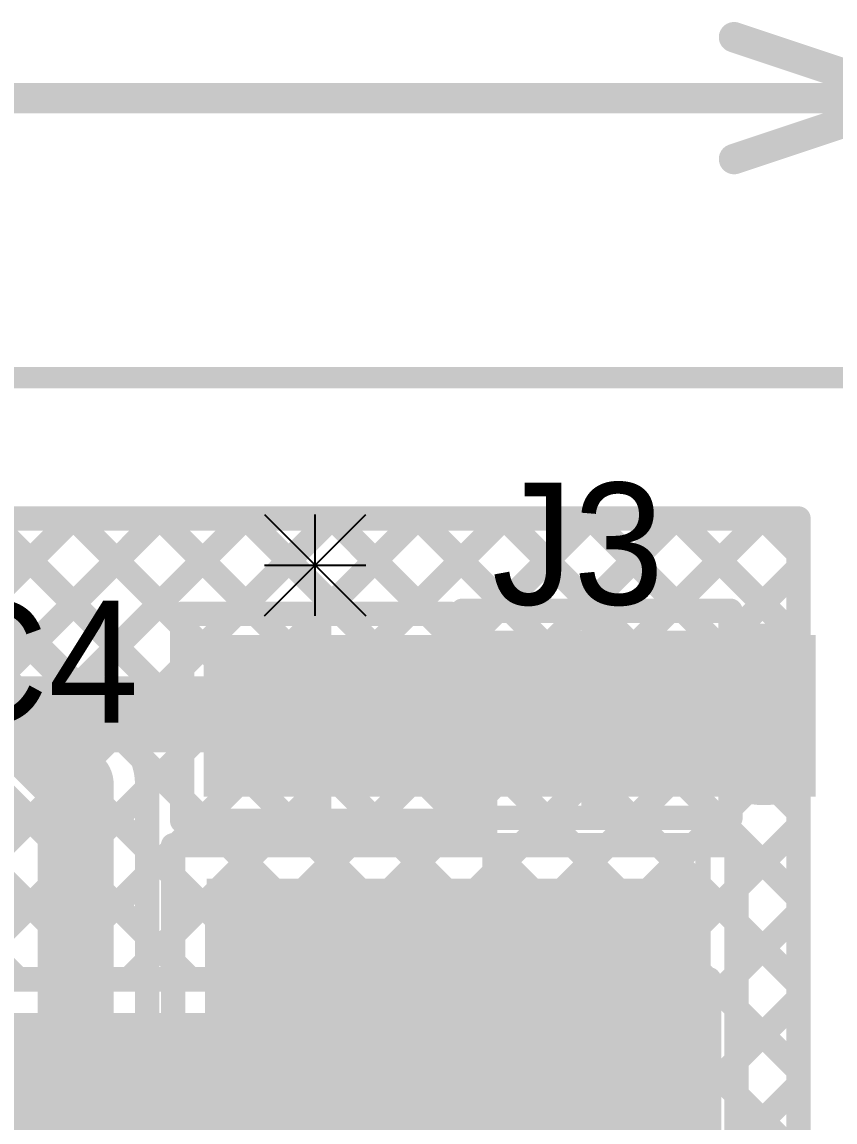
# Model space of a CAD drawing. Header units: millimetres. Extents: x 3.57 to 6.19, y 4.04 to 5.89.
# Drawn here: x 5.6824 to 5.9493, y 5.5292 to 5.8903 of the extents above; entities that cross this region are included whole.
import ezdxf

# ---------------------------------------------------------------- set-up
doc = ezdxf.new("R2010")
doc.units = ezdxf.units.MM
doc.header["$MEASUREMENT"] = 0
for name, color, linetype in [('BottomLayer', 5, 'Continuous'), ('BottomSolder', 6, 'Continuous'), ('Mechanical1', 6, 'Continuous'), ('Mechanical2', 216, 'Continuous'), ('MultiLayer', 9, 'Continuous'), ('TopLayer', 1, 'Continuous'), ('TopOverlay', 2, 'Continuous'), ('TopPaste', 8, 'Continuous'), ('TopSolder', 216, 'Continuous'), ('ViaHoleLayer', 16, 'Continuous')]:
    doc.layers.add(name, color=color, linetype=linetype)

# ---------------------------------------------------------------- blocks, each defined once
blk = doc.blocks.new('SMD_PAD_49')
at = {"layer": 'TopLayer'}
for points in [[(-0.06, -0.03), (-0.02, -0.03), (-0.06, 0.03), (-0.02, 0.03)], [(0.02, -0.03), (0.06, -0.03), (0.02, 0.03), (0.06, 0.03)]]:
    blk.add_solid(points, dxfattribs=at)
at = {"layer": 'TopOverlay', "const_width": 0.005}
for points in [[(-0.065, 0.035), (-0.065, -0.035)], [(-0.065, 0.035), (0.065, 0.035)], [(0.065, 0.035), (0.065, -0.035)], [(-0.065, -0.035), (0.065, -0.035)]]:
    blk.add_lwpolyline(points, dxfattribs=at)
at = {"layer": 'TopOverlay', "const_width": 0.0025}
for points in [[(-0.06625, 0.035, 1), (-0.06375, 0.035, 1)], [(-0.06625, 0.035, 1), (-0.06375, 0.035, 1)], [(0.06375, 0.035, 1), (0.06625, 0.035, 1)], [(0.06375, 0.035, 1), (0.06625, 0.035, 1)], [(-0.06625, -0.035, 1), (-0.06375, -0.035, 1)], [(-0.06625, -0.035, 1), (-0.06375, -0.035, 1)], [(0.06375, -0.035, 1), (0.06625, -0.035, 1)], [(0.06375, -0.035, 1), (0.06625, -0.035, 1)]]:
    blk.add_lwpolyline(points, format="xyb", close=True, dxfattribs=at)
at = {"layer": 'TopPaste'}
for points in [[(-0.06, -0.03), (-0.02, -0.03), (-0.06, 0.03), (-0.02, 0.03)], [(0.02, -0.03), (0.06, -0.03), (0.02, 0.03), (0.06, 0.03)]]:
    blk.add_solid(points, dxfattribs=at)
at = {"layer": 'TopSolder'}
for points in [[(-0.064, -0.034), (-0.016, -0.034), (-0.064, 0.034), (-0.016, 0.034)], [(0.016, -0.034), (0.064, -0.034), (0.016, 0.034), (0.064, 0.034)]]:
    blk.add_solid(points, dxfattribs=at)
blk = doc.blocks.new('C__0805_63')
at = {"layer": 'TopLayer'}
for points in [[(-0.06, -0.03), (-0.02, -0.03), (-0.06, 0.03), (-0.02, 0.03)], [(0.02, -0.03), (0.06, -0.03), (0.02, 0.03), (0.06, 0.03)]]:
    blk.add_solid(points, dxfattribs=at)
at = {"layer": 'TopOverlay', "const_width": 0.005}
for points in [[(-0.064, 0.034), (-0.064, -0.034)], [(-0.064, 0.034), (-0.024, 0.034)], [(0.024, 0.034), (0.064, 0.034)], [(0.064, 0.034), (0.064, -0.034)], [(-0.064, -0.034), (-0.024, -0.034)], [(0.024, -0.034), (0.064, -0.034)]]:
    blk.add_lwpolyline(points, dxfattribs=at)
at = {"layer": 'TopOverlay', "const_width": 0.0025}
for points in [[(-0.06525, 0.034, 1), (-0.06275, 0.034, 1)], [(-0.06525, 0.034, 1), (-0.06275, 0.034, 1)], [(-0.02525, 0.034, 1), (-0.02275, 0.034, 1)], [(0.02275, 0.034, 1), (0.02525, 0.034, 1)], [(0.06275, 0.034, 1), (0.06525, 0.034, 1)], [(0.06275, 0.034, 1), (0.06525, 0.034, 1)], [(-0.06525, -0.034, 1), (-0.06275, -0.034, 1)], [(-0.06525, -0.034, 1), (-0.06275, -0.034, 1)], [(-0.02525, -0.034, 1), (-0.02275, -0.034, 1)], [(0.02275, -0.034, 1), (0.02525, -0.034, 1)], [(0.06275, -0.034, 1), (0.06525, -0.034, 1)], [(0.06275, -0.034, 1), (0.06525, -0.034, 1)]]:
    blk.add_lwpolyline(points, format="xyb", close=True, dxfattribs=at)
at = {"layer": 'TopPaste'}
for points in [[(-0.06, -0.03), (-0.02, -0.03), (-0.06, 0.03), (-0.02, 0.03)], [(0.02, -0.03), (0.06, -0.03), (0.02, 0.03), (0.06, 0.03)]]:
    blk.add_solid(points, dxfattribs=at)
at = {"layer": 'TopSolder'}
for points in [[(-0.06276, -0.03276), (-0.01724, -0.03276), (-0.06276, 0.03276), (-0.01724, 0.03276)], [(0.01724, -0.03276), (0.06276, -0.03276), (0.01724, 0.03276), (0.06276, 0.03276)]]:
    blk.add_solid(points, dxfattribs=at)

msp = doc.modelspace()

# ---------------------------------------------------------------- linework, layer by layer
at = {"layer": 'BottomLayer'}
for points, const_width in [([(3.67984, 5.72728), (5.93734, 5.72728)], 0.008), ([(5.52987, 5.72728), (5.68114, 5.576)], 0.008), ([(5.54772, 5.576), (5.69899, 5.72728)], 0.008), ([(5.55815, 5.72728), (5.70943, 5.576)], 0.008), ([(5.576, 5.576), (5.72728, 5.72728)], 0.008), ([(5.58643, 5.72728), (5.73771, 5.576)], 0.008), ([(5.60428, 5.576), (5.75556, 5.72728)], 0.008), ([(5.61472, 5.72728), (5.76599, 5.576)], 0.008), ([(5.63257, 5.576), (5.78385, 5.72728)], 0.008), ([(5.643, 5.72728), (5.79428, 5.576)], 0.008), ([(5.66085, 5.576), (5.81213, 5.72728)], 0.008), ([(5.67129, 5.72728), (5.82256, 5.576)], 0.008), ([(5.68914, 5.576), (5.84041, 5.72728)], 0.008), ([(5.69957, 5.72728), (5.85085, 5.576)], 0.008), ([(5.71742, 5.576), (5.8687, 5.72728)], 0.008), ([(5.72786, 5.72728), (5.87913, 5.576)], 0.008), ([(5.74571, 5.576), (5.89698, 5.72728)], 0.008), ([(5.75614, 5.72728), (5.90742, 5.576)], 0.008), ([(5.77399, 5.576), (5.92527, 5.72728)], 0.008), ([(5.78442, 5.72728), (5.93734, 5.57436)], 0.008), ([(5.81271, 5.72728), (5.93734, 5.60264)], 0.008), ([(5.84099, 5.72728), (5.90061, 5.66766)], 0.008), ([(5.86928, 5.72728), (5.91192, 5.68463)], 0.008), ([(5.89756, 5.72728), (5.93734, 5.68749)], 0.008), ([(5.92585, 5.72728), (5.93734, 5.71578)], 0.008), ([(5.93734, 5.68618), (5.93734, 5.72728)], 0.008), ([(5.80227, 5.576), (5.93734, 5.71107)], 0.008), ([(5.926, 5.663), (5.926, 5.68481)], 0.01), ([(5.293, 5.663), (5.926, 5.663)], 0.025), ([(5.90419, 5.663), (5.926, 5.663)], 0.01), ([(5.926, 5.64119), (5.926, 5.663)], 0.01), ([(5.83056, 5.576), (5.90402, 5.64946)], 0.008), ([(5.85884, 5.576), (5.9206, 5.63776)], 0.008), ([(5.93066, 5.63761), (5.93734, 5.63093)], 0.008), ([(5.93734, 4.86188), (5.93734, 5.63982)], 0.008), ([(5.88713, 5.576), (5.93734, 5.62622)], 0.008), ([(5.908, 5.56859), (5.93734, 5.59793)], 0.008), ([(5.513, 5.576), (5.908, 5.576)], 0.008), ([(5.908, 5.498), (5.908, 5.576)], 0.008), ([(5.908, 5.57542), (5.93734, 5.54607)], 0.008), ([(5.908, 5.5403), (5.93734, 5.56965)], 0.008), ([(5.908, 5.54713), (5.93734, 5.51779)], 0.008), ([(5.908, 5.51202), (5.93734, 5.54136)], 0.008)]:
    msp.add_lwpolyline(points, dxfattribs=dict(at, const_width=const_width))
for points, const_width in [([(5.69699, 5.72728, 1), (5.70099, 5.72728, 1)], 0.004), ([(5.69757, 5.72728, 1), (5.70157, 5.72728, 1)], 0.004), ([(5.72528, 5.72728, 1), (5.72928, 5.72728, 1)], 0.004), ([(5.72586, 5.72728, 1), (5.72986, 5.72728, 1)], 0.004), ([(5.75356, 5.72728, 1), (5.75756, 5.72728, 1)], 0.004), ([(5.75414, 5.72728, 1), (5.75814, 5.72728, 1)], 0.004), ([(5.78184, 5.72728, 1), (5.78585, 5.72728, 1)], 0.004), ([(5.78242, 5.72728, 1), (5.78642, 5.72728, 1)], 0.004), ([(5.81013, 5.72728, 1), (5.81413, 5.72728, 1)], 0.004), ([(5.81071, 5.72728, 1), (5.81471, 5.72728, 1)], 0.004), ([(5.83841, 5.72728, 1), (5.84241, 5.72728, 1)], 0.004), ([(5.83899, 5.72728, 1), (5.84299, 5.72728, 1)], 0.004), ([(5.8667, 5.72728, 1), (5.8707, 5.72728, 1)], 0.004), ([(5.86728, 5.72728, 1), (5.87128, 5.72728, 1)], 0.004), ([(5.89498, 5.72728, 1), (5.89898, 5.72728, 1)], 0.004), ([(5.89556, 5.72728, 1), (5.89956, 5.72728, 1)], 0.004), ([(5.92327, 5.72728, 1), (5.92727, 5.72728, 1)], 0.004), ([(5.92385, 5.72728, 1), (5.92785, 5.72728, 1)], 0.004), ([(5.93534, 5.72728, 1), (5.93934, 5.72728, 1)], 0.004), ([(5.93534, 5.72728, 1), (5.93934, 5.72728, 1)], 0.004), ([(5.93534, 5.71578, 1), (5.93934, 5.71578, 1)], 0.004), ([(5.93534, 5.71107, 1), (5.93934, 5.71107, 1)], 0.004), ([(5.93534, 5.68749, 1), (5.93934, 5.68749, 1)], 0.004), ([(5.90992, 5.68463, 1), (5.91392, 5.68463, 1)], 0.004), ([(5.9235, 5.68481, 1), (5.9285, 5.68481, 1)], 0.005), ([(5.93534, 5.68618, 1), (5.93934, 5.68618, 1)], 0.004), ([(5.93534, 5.68618, 1), (5.93934, 5.68618, 1)], 0.004), ([(5.91975, 5.663, 1), (5.93225, 5.663, 1)], 0.0125), ([(5.92009, 5.663, 1), (5.93191, 5.663, 1)], 0.01181), ([(5.89861, 5.66766, 1), (5.90261, 5.66766, 1)], 0.004), ([(5.90169, 5.663, 1), (5.90669, 5.663, 1)], 0.005), ([(5.9235, 5.663, 1), (5.9285, 5.663, 1)], 0.005), ([(5.9235, 5.663, 1), (5.9285, 5.663, 1)], 0.005), ([(5.9235, 5.663, 1), (5.9285, 5.663, 1)], 0.005), ([(5.90202, 5.64946, 1), (5.90602, 5.64946, 1)], 0.004), ([(5.9235, 5.64119, 1), (5.9285, 5.64119, 1)], 0.005), ([(5.9186, 5.63776, 1), (5.9226, 5.63776, 1)], 0.004), ([(5.92866, 5.63761, 1), (5.93266, 5.63761, 1)], 0.004), ([(5.93534, 5.63982, 1), (5.93934, 5.63982, 1)], 0.004), ([(5.93534, 5.63982, 1), (5.93934, 5.63982, 1)], 0.004), ([(5.93534, 5.63093, 1), (5.93934, 5.63093, 1)], 0.004), ([(5.93534, 5.62622, 1), (5.93934, 5.62622, 1)], 0.004), ([(5.93534, 5.60264, 1), (5.93934, 5.60264, 1)], 0.004), ([(5.93534, 5.59793, 1), (5.93934, 5.59793, 1)], 0.004), ([(5.67914, 5.576, 1), (5.68314, 5.576, 1)], 0.004), ([(5.68714, 5.576, 1), (5.69114, 5.576, 1)], 0.004), ([(5.70743, 5.576, 1), (5.71143, 5.576, 1)], 0.004), ([(5.71542, 5.576, 1), (5.71942, 5.576, 1)], 0.004), ([(5.73571, 5.576, 1), (5.73971, 5.576, 1)], 0.004), ([(5.74371, 5.576, 1), (5.74771, 5.576, 1)], 0.004), ([(5.76399, 5.576, 1), (5.76799, 5.576, 1)], 0.004), ([(5.77199, 5.576, 1), (5.77599, 5.576, 1)], 0.004), ([(5.79228, 5.576, 1), (5.79628, 5.576, 1)], 0.004), ([(5.80027, 5.576, 1), (5.80427, 5.576, 1)], 0.004), ([(5.82056, 5.576, 1), (5.82456, 5.576, 1)], 0.004), ([(5.82856, 5.576, 1), (5.83256, 5.576, 1)], 0.004), ([(5.84885, 5.576, 1), (5.85285, 5.576, 1)], 0.004), ([(5.85684, 5.576, 1), (5.86084, 5.576, 1)], 0.004), ([(5.87713, 5.576, 1), (5.88113, 5.576, 1)], 0.004), ([(5.88513, 5.576, 1), (5.88913, 5.576, 1)], 0.004), ([(5.90542, 5.576, 1), (5.90942, 5.576, 1)], 0.004), ([(5.906, 5.576, 1), (5.91, 5.576, 1)], 0.004), ([(5.906, 5.576, 1), (5.91, 5.576, 1)], 0.004), ([(5.906, 5.57542, 1), (5.91, 5.57542, 1)], 0.004), ([(5.93534, 5.57436, 1), (5.93934, 5.57436, 1)], 0.004), ([(5.906, 5.56859, 1), (5.91, 5.56859, 1)], 0.004), ([(5.93534, 5.56965, 1), (5.93934, 5.56965, 1)], 0.004), ([(5.77276, 5.541, 1), (5.78457, 5.541, 1)], 0.01181), ([(5.80409, 5.541, 1), (5.81591, 5.541, 1)], 0.01181), ([(5.83543, 5.541, 1), (5.84724, 5.541, 1)], 0.01181), ([(5.86676, 5.541, 1), (5.87857, 5.541, 1)], 0.01181), ([(5.906, 5.54713, 1), (5.91, 5.54713, 1)], 0.004), ([(5.93534, 5.54607, 1), (5.93934, 5.54607, 1)], 0.004), ([(5.906, 5.5403, 1), (5.91, 5.5403, 1)], 0.004), ([(5.93534, 5.54136, 1), (5.93934, 5.54136, 1)], 0.004)]:
    msp.add_lwpolyline(points, format="xyb", close=True, dxfattribs=dict(at, const_width=const_width))
at = {"layer": 'BottomLayer', "const_width": 0.008}
msp.add_lwpolyline([(5.93734, 5.63982, -1.602539), (5.93734, 5.68618)], format="xyb", dxfattribs=at)
at = {"layer": 'BottomLayer'}
msp.add_solid([(5.524, 5.509), (5.897, 5.509), (5.524, 5.565), (5.897, 5.565)], dxfattribs=at)
at = {"layer": 'BottomSolder', "const_width": 0.00991}
for points in [[(5.92105, 5.663, 1), (5.93095, 5.663, 1)], [(5.77371, 5.541, 1), (5.78362, 5.541, 1)], [(5.80505, 5.541, 1), (5.81495, 5.541, 1)], [(5.83638, 5.541, 1), (5.84629, 5.541, 1)], [(5.86771, 5.541, 1), (5.87762, 5.541, 1)]]:
    msp.add_lwpolyline(points, format="xyb", close=True, dxfattribs=at)
at = {"layer": 'Mechanical1', "const_width": 0.01}
for points in [[(5.91619, 5.88528), (5.97619, 5.86528)], [(5.04032, 5.86528), (5.97619, 5.86528)], [(5.91619, 5.84528), (5.97619, 5.86528)]]:
    msp.add_lwpolyline(points, dxfattribs=at)
at = {"layer": 'Mechanical1', "const_width": 0.005}
for points in [[(5.91369, 5.88528, 1), (5.91869, 5.88528, 1)], [(5.91369, 5.84528, 1), (5.91869, 5.84528, 1)]]:
    msp.add_lwpolyline(points, format="xyb", close=True, dxfattribs=at)
at = {"layer": 'Mechanical2', "const_width": 0.007}
msp.add_lwpolyline([(3.57462, 5.77356), (5.97619, 5.77356)], dxfattribs=at)
at = {"layer": 'MultiLayer', "const_width": 0.01181}
for points in [[(5.92009, 5.663, 1), (5.93191, 5.663, 1)], [(5.77276, 5.541, 1), (5.78457, 5.541, 1)], [(5.80409, 5.541, 1), (5.81591, 5.541, 1)], [(5.83543, 5.541, 1), (5.84724, 5.541, 1)], [(5.86676, 5.541, 1), (5.87857, 5.541, 1)]]:
    msp.add_lwpolyline(points, format="xyb", close=True, dxfattribs=at)
at = {"layer": 'TopLayer'}
for points, const_width in [([(5.58233, 5.72728), (5.93734, 5.72728)], 0.008), ([(5.67129, 5.72728), (5.735, 5.66356)], 0.008), ([(5.67195, 5.70023), (5.69899, 5.72728)], 0.008), ([(5.68662, 5.68662), (5.72728, 5.72728)], 0.008), ([(5.69957, 5.72728), (5.735, 5.69185)], 0.008), ([(5.70076, 5.67247), (5.75556, 5.72728)], 0.008), ([(5.72786, 5.72728), (5.75913, 5.696)], 0.008), ([(5.75257, 5.696), (5.78385, 5.72728)], 0.008), ([(5.75614, 5.72728), (5.78742, 5.696)], 0.008), ([(5.78085, 5.696), (5.81213, 5.72728)], 0.008), ([(5.78442, 5.72728), (5.8157, 5.696)], 0.008), ([(5.80914, 5.696), (5.84041, 5.72728)], 0.008), ([(5.81271, 5.72728), (5.84298, 5.697)], 0.008), ([(5.83842, 5.697), (5.8687, 5.72728)], 0.008), ([(5.84099, 5.72728), (5.87127, 5.697)], 0.008), ([(5.86671, 5.697), (5.89698, 5.72728)], 0.008), ([(5.86928, 5.72728), (5.89955, 5.697)], 0.008), ([(5.89499, 5.697), (5.92527, 5.72728)], 0.008), ([(5.89756, 5.72728), (5.93734, 5.68749)], 0.008), ([(5.92585, 5.72728), (5.93734, 5.71578)], 0.008), ([(5.93734, 5.68618), (5.93734, 5.72728)], 0.008), ([(5.915, 5.68873), (5.93734, 5.71107)], 0.008), ([(5.67663, 5.6966), (5.7166, 5.65663)], 0.008), ([(5.735, 5.696), (5.823, 5.696)], 0.008), ([(5.735, 5.628), (5.735, 5.696)], 0.008), ([(5.8157, 5.696), (5.823, 5.6887)], 0.008), ([(5.823, 5.628), (5.823, 5.696)], 0.008), ([(5.827, 5.697), (5.915, 5.697)], 0.008), ([(5.827, 5.629), (5.827, 5.697)], 0.008), ([(5.915, 5.68635), (5.915, 5.697)], 0.008), ([(5.779, 5.662), (5.779, 5.692)], 0.01), ([(5.871, 5.663), (5.871, 5.693)], 0.01), ([(5.66, 5.68), (5.7, 5.64)], 0.025), ([(5.823, 5.6887), (5.827, 5.6847)], 0.008), ([(5.823, 5.68158), (5.827, 5.68558)], 0.008), ([(5.926, 5.663), (5.926, 5.68481)], 0.01), ([(5.7149, 5.65833), (5.735, 5.67843)], 0.008), ([(5.87, 5.662), (5.871, 5.663)], 0.025), ([(5.739, 5.662), (5.779, 5.662)], 0.01), ([(5.779, 5.662), (5.819, 5.662)], 0.01), ([(5.779, 5.632), (5.779, 5.662)], 0.01), ([(5.831, 5.663), (5.871, 5.663)], 0.01), ([(5.871, 5.633), (5.871, 5.663)], 0.01), ([(5.926, 5.64119), (5.926, 5.663)], 0.01), ([(5.823, 5.66042), (5.827, 5.65642)], 0.008), ([(5.823, 5.65329), (5.827, 5.65729)], 0.008), ([(5.7, 5.509), (5.7, 5.64)], 0.025), ([(5.72199, 5.64829), (5.735, 5.63528)], 0.008), ([(5.7235, 5.63865), (5.735, 5.65015)], 0.008), ([(5.7235, 5.51873), (5.7235, 5.64)], 0.008), ([(5.915, 5.629), (5.915, 5.63965)], 0.008), ([(5.915, 5.63216), (5.9206, 5.63776)], 0.008), ([(5.93066, 5.63761), (5.93734, 5.63093)], 0.008), ([(5.93734, 5.30489), (5.93734, 5.63982)], 0.008), ([(5.735, 5.63528), (5.74228, 5.628)], 0.008), ([(5.823, 5.63213), (5.83513, 5.62)], 0.008), ([(5.91184, 5.629), (5.915, 5.63216)], 0.008), ([(5.73314, 5.62), (5.74114, 5.628)], 0.008), ([(5.735, 5.628), (5.823, 5.628)], 0.008), ([(5.74228, 5.628), (5.75028, 5.62)], 0.008), ([(5.76142, 5.62), (5.76942, 5.628)], 0.008), ([(5.77056, 5.628), (5.77856, 5.62)], 0.008), ([(5.78971, 5.62), (5.79771, 5.628)], 0.008), ([(5.79885, 5.628), (5.80685, 5.62)], 0.008), ([(5.81799, 5.62), (5.827, 5.62901)], 0.008), ([(5.827, 5.629), (5.915, 5.629)], 0.008), ([(5.84627, 5.62), (5.85527, 5.629)], 0.008), ([(5.85442, 5.629), (5.86342, 5.62)], 0.008), ([(5.87456, 5.62), (5.88356, 5.629)], 0.008), ([(5.8827, 5.629), (5.8917, 5.62)], 0.008), ([(5.90284, 5.62), (5.91184, 5.629)], 0.008), ([(5.91098, 5.629), (5.93734, 5.60264)], 0.008), ([(5.917, 5.60587), (5.93734, 5.62622)], 0.008), ([(5.7235, 5.61036), (5.732, 5.61886)], 0.008), ([(5.732, 5.62), (5.917, 5.62)], 0.008), ([(5.732, 5.514), (5.732, 5.62)], 0.008), ([(5.917, 5.514), (5.917, 5.62)], 0.008), ([(5.7235, 5.61849), (5.732, 5.60999)], 0.008), ([(5.917, 5.57759), (5.93734, 5.59793)], 0.008), ([(5.917, 5.5947), (5.93734, 5.57436)], 0.008), ([(5.7235, 5.58208), (5.732, 5.59058)], 0.008), ([(5.7235, 5.59021), (5.732, 5.58171)], 0.008), ([(5.779, 5.582), (5.78, 5.583)], 0.025), ([(5.917, 5.5493), (5.93734, 5.56965)], 0.008), ([(5.917, 5.56642), (5.93734, 5.54607)], 0.008), ([(5.7235, 5.55379), (5.732, 5.56229)], 0.008), ([(5.7235, 5.56193), (5.732, 5.55343)], 0.008), ([(5.917, 5.52102), (5.93734, 5.54136)], 0.008), ([(5.917, 5.53813), (5.93734, 5.51779)], 0.008), ([(5.7235, 5.52551), (5.732, 5.53401)], 0.008), ([(5.7235, 5.53364), (5.732, 5.52514)], 0.008)]:
    msp.add_lwpolyline(points, dxfattribs=dict(at, const_width=const_width))
for points, const_width in [([(5.69699, 5.72728, 1), (5.70099, 5.72728, 1)], 0.004), ([(5.69757, 5.72728, 1), (5.70157, 5.72728, 1)], 0.004), ([(5.72528, 5.72728, 1), (5.72928, 5.72728, 1)], 0.004), ([(5.72586, 5.72728, 1), (5.72986, 5.72728, 1)], 0.004), ([(5.75356, 5.72728, 1), (5.75756, 5.72728, 1)], 0.004), ([(5.75414, 5.72728, 1), (5.75814, 5.72728, 1)], 0.004), ([(5.78184, 5.72728, 1), (5.78585, 5.72728, 1)], 0.004), ([(5.78242, 5.72728, 1), (5.78642, 5.72728, 1)], 0.004), ([(5.81013, 5.72728, 1), (5.81413, 5.72728, 1)], 0.004), ([(5.81071, 5.72728, 1), (5.81471, 5.72728, 1)], 0.004), ([(5.83841, 5.72728, 1), (5.84241, 5.72728, 1)], 0.004), ([(5.83899, 5.72728, 1), (5.84299, 5.72728, 1)], 0.004), ([(5.8667, 5.72728, 1), (5.8707, 5.72728, 1)], 0.004), ([(5.86728, 5.72728, 1), (5.87128, 5.72728, 1)], 0.004), ([(5.89498, 5.72728, 1), (5.89898, 5.72728, 1)], 0.004), ([(5.89556, 5.72728, 1), (5.89956, 5.72728, 1)], 0.004), ([(5.92327, 5.72728, 1), (5.92727, 5.72728, 1)], 0.004), ([(5.92385, 5.72728, 1), (5.92785, 5.72728, 1)], 0.004), ([(5.93534, 5.72728, 1), (5.93934, 5.72728, 1)], 0.004), ([(5.93534, 5.72728, 1), (5.93934, 5.72728, 1)], 0.004), ([(5.93534, 5.71578, 1), (5.93934, 5.71578, 1)], 0.004), ([(5.93534, 5.71107, 1), (5.93934, 5.71107, 1)], 0.004), ([(5.733, 5.696, 1), (5.737, 5.696, 1)], 0.004), ([(5.733, 5.696, 1), (5.737, 5.696, 1)], 0.004), ([(5.75057, 5.696, 1), (5.75457, 5.696, 1)], 0.004), ([(5.75713, 5.696, 1), (5.76113, 5.696, 1)], 0.004), ([(5.77885, 5.696, 1), (5.78285, 5.696, 1)], 0.004), ([(5.78542, 5.696, 1), (5.78942, 5.696, 1)], 0.004), ([(5.80714, 5.696, 1), (5.81114, 5.696, 1)], 0.004), ([(5.8137, 5.696, 1), (5.8177, 5.696, 1)], 0.004), ([(5.8137, 5.696, 1), (5.8177, 5.696, 1)], 0.004), ([(5.821, 5.696, 1), (5.825, 5.696, 1)], 0.004), ([(5.821, 5.696, 1), (5.825, 5.696, 1)], 0.004), ([(5.825, 5.697, 1), (5.829, 5.697, 1)], 0.004), ([(5.825, 5.697, 1), (5.829, 5.697, 1)], 0.004), ([(5.83642, 5.697, 1), (5.84042, 5.697, 1)], 0.004), ([(5.84098, 5.697, 1), (5.84498, 5.697, 1)], 0.004), ([(5.86471, 5.697, 1), (5.86871, 5.697, 1)], 0.004), ([(5.86927, 5.697, 1), (5.87327, 5.697, 1)], 0.004), ([(5.89299, 5.697, 1), (5.89699, 5.697, 1)], 0.004), ([(5.89755, 5.697, 1), (5.90155, 5.697, 1)], 0.004), ([(5.913, 5.697, 1), (5.917, 5.697, 1)], 0.004), ([(5.913, 5.697, 1), (5.917, 5.697, 1)], 0.004), ([(5.733, 5.69185, 1), (5.737, 5.69185, 1)], 0.004), ([(5.7765, 5.692, 1), (5.7815, 5.692, 1)], 0.005), ([(5.8685, 5.693, 1), (5.8735, 5.693, 1)], 0.005), ([(5.821, 5.6887, 1), (5.825, 5.6887, 1)], 0.004), ([(5.821, 5.6887, 1), (5.825, 5.6887, 1)], 0.004), ([(5.913, 5.68873, 1), (5.917, 5.68873, 1)], 0.004), ([(5.93534, 5.68749, 1), (5.93934, 5.68749, 1)], 0.004), ([(5.68462, 5.68662, 1), (5.68862, 5.68662, 1)], 0.004), ([(5.825, 5.68558, 1), (5.829, 5.68558, 1)], 0.004), ([(5.825, 5.6847, 1), (5.829, 5.6847, 1)], 0.004), ([(5.913, 5.68635, 1), (5.917, 5.68635, 1)], 0.004), ([(5.913, 5.68635, 1), (5.917, 5.68635, 1)], 0.004), ([(5.9235, 5.68481, 1), (5.9285, 5.68481, 1)], 0.005), ([(5.93534, 5.68618, 1), (5.93934, 5.68618, 1)], 0.004), ([(5.93534, 5.68618, 1), (5.93934, 5.68618, 1)], 0.004), ([(5.821, 5.68158, 1), (5.825, 5.68158, 1)], 0.004), ([(5.733, 5.67843, 1), (5.737, 5.67843, 1)], 0.004), ([(5.69876, 5.67247, 1), (5.70276, 5.67247, 1)], 0.004), ([(5.86375, 5.662, 1), (5.87625, 5.662, 1)], 0.0125), ([(5.86475, 5.663, 1), (5.87725, 5.663, 1)], 0.0125), ([(5.92009, 5.663, 1), (5.93191, 5.663, 1)], 0.01181), ([(5.733, 5.66356, 1), (5.737, 5.66356, 1)], 0.004), ([(5.7365, 5.662, 1), (5.7415, 5.662, 1)], 0.005), ([(5.7765, 5.662, 1), (5.7815, 5.662, 1)], 0.005), ([(5.7765, 5.662, 1), (5.7815, 5.662, 1)], 0.005), ([(5.7765, 5.662, 1), (5.7815, 5.662, 1)], 0.005), ([(5.7765, 5.662, 1), (5.7815, 5.662, 1)], 0.005), ([(5.8165, 5.662, 1), (5.8215, 5.662, 1)], 0.005), ([(5.8285, 5.663, 1), (5.8335, 5.663, 1)], 0.005), ([(5.8685, 5.663, 1), (5.8735, 5.663, 1)], 0.005), ([(5.8685, 5.663, 1), (5.8735, 5.663, 1)], 0.005), ([(5.8685, 5.663, 1), (5.8735, 5.663, 1)], 0.005), ([(5.9235, 5.663, 1), (5.9285, 5.663, 1)], 0.005), ([(5.9235, 5.663, 1), (5.9285, 5.663, 1)], 0.005), ([(5.7129, 5.65833, 1), (5.7169, 5.65833, 1)], 0.004), ([(5.821, 5.66042, 1), (5.825, 5.66042, 1)], 0.004), ([(5.7146, 5.65663, 1), (5.7186, 5.65663, 1)], 0.004), ([(5.7146, 5.65663, 1), (5.7186, 5.65663, 1)], 0.004), ([(5.71462, 5.65662, 1), (5.71862, 5.65662, 1)], 0.004), ([(5.825, 5.65729, 1), (5.829, 5.65729, 1)], 0.004), ([(5.825, 5.65642, 1), (5.829, 5.65642, 1)], 0.004), ([(5.821, 5.65329, 1), (5.825, 5.65329, 1)], 0.004), ([(5.69375, 5.64, 1), (5.70625, 5.64, 1)], 0.0125), ([(5.69375, 5.64, 1), (5.70625, 5.64, 1)], 0.0125), ([(5.71999, 5.64829, 1), (5.72399, 5.64829, 1)], 0.004), ([(5.733, 5.65015, 1), (5.737, 5.65015, 1)], 0.004), ([(5.9235, 5.64119, 1), (5.9285, 5.64119, 1)], 0.005), ([(5.7215, 5.64, 1), (5.7255, 5.64, 1)], 0.004), ([(5.7215, 5.64, 1), (5.7255, 5.64, 1)], 0.004), ([(5.7215, 5.64, 1), (5.7255, 5.64, 1)], 0.004), ([(5.7215, 5.63865, 1), (5.7255, 5.63865, 1)], 0.004), ([(5.913, 5.63965, 1), (5.917, 5.63965, 1)], 0.004), ([(5.913, 5.63965, 1), (5.917, 5.63965, 1)], 0.004), ([(5.9186, 5.63776, 1), (5.9226, 5.63776, 1)], 0.004), ([(5.92866, 5.63761, 1), (5.93266, 5.63761, 1)], 0.004), ([(5.93534, 5.63982, 1), (5.93934, 5.63982, 1)], 0.004), ([(5.93534, 5.63982, 1), (5.93934, 5.63982, 1)], 0.004), ([(5.733, 5.63528, 1), (5.737, 5.63528, 1)], 0.004), ([(5.733, 5.63528, 1), (5.737, 5.63528, 1)], 0.004), ([(5.7765, 5.632, 1), (5.7815, 5.632, 1)], 0.005), ([(5.8685, 5.633, 1), (5.8735, 5.633, 1)], 0.005), ([(5.821, 5.63213, 1), (5.825, 5.63213, 1)], 0.004), ([(5.913, 5.63216, 1), (5.917, 5.63216, 1)], 0.004), ([(5.913, 5.63216, 1), (5.917, 5.63216, 1)], 0.004), ([(5.93534, 5.63093, 1), (5.93934, 5.63093, 1)], 0.004), ([(5.733, 5.628, 1), (5.737, 5.628, 1)], 0.004), ([(5.733, 5.628, 1), (5.737, 5.628, 1)], 0.004), ([(5.73914, 5.628, 1), (5.74314, 5.628, 1)], 0.004), ([(5.74028, 5.628, 1), (5.74428, 5.628, 1)], 0.004), ([(5.74028, 5.628, 1), (5.74428, 5.628, 1)], 0.004), ([(5.76742, 5.628, 1), (5.77142, 5.628, 1)], 0.004), ([(5.76856, 5.628, 1), (5.77256, 5.628, 1)], 0.004), ([(5.79571, 5.628, 1), (5.79971, 5.628, 1)], 0.004), ([(5.79685, 5.628, 1), (5.80085, 5.628, 1)], 0.004), ([(5.821, 5.628, 1), (5.825, 5.628, 1)], 0.004), ([(5.821, 5.628, 1), (5.825, 5.628, 1)], 0.004), ([(5.825, 5.62901, 1), (5.829, 5.62901, 1)], 0.004), ([(5.825, 5.629, 1), (5.829, 5.629, 1)], 0.004), ([(5.825, 5.629, 1), (5.829, 5.629, 1)], 0.004), ([(5.85242, 5.629, 1), (5.85642, 5.629, 1)], 0.004), ([(5.85327, 5.629, 1), (5.85727, 5.629, 1)], 0.004), ([(5.8807, 5.629, 1), (5.8847, 5.629, 1)], 0.004), ([(5.88156, 5.629, 1), (5.88556, 5.629, 1)], 0.004), ([(5.90898, 5.629, 1), (5.91298, 5.629, 1)], 0.004), ([(5.90984, 5.629, 1), (5.91384, 5.629, 1)], 0.004), ([(5.90984, 5.629, 1), (5.91384, 5.629, 1)], 0.004), ([(5.913, 5.629, 1), (5.917, 5.629, 1)], 0.004), ([(5.913, 5.629, 1), (5.917, 5.629, 1)], 0.004), ([(5.93534, 5.62622, 1), (5.93934, 5.62622, 1)], 0.004), ([(5.73, 5.62, 1), (5.734, 5.62, 1)], 0.004), ([(5.73, 5.62, 1), (5.734, 5.62, 1)], 0.004), ([(5.73, 5.61886, 1), (5.734, 5.61886, 1)], 0.004), ([(5.73114, 5.62, 1), (5.73514, 5.62, 1)], 0.004), ([(5.74828, 5.62, 1), (5.75228, 5.62, 1)], 0.004), ([(5.75942, 5.62, 1), (5.76342, 5.62, 1)], 0.004), ([(5.77656, 5.62, 1), (5.78056, 5.62, 1)], 0.004), ([(5.78771, 5.62, 1), (5.79171, 5.62, 1)], 0.004), ([(5.80485, 5.62, 1), (5.80885, 5.62, 1)], 0.004), ([(5.81599, 5.62, 1), (5.81999, 5.62, 1)], 0.004), ([(5.83313, 5.62, 1), (5.83713, 5.62, 1)], 0.004), ([(5.84427, 5.62, 1), (5.84827, 5.62, 1)], 0.004), ([(5.86142, 5.62, 1), (5.86542, 5.62, 1)], 0.004), ([(5.87256, 5.62, 1), (5.87656, 5.62, 1)], 0.004), ([(5.8897, 5.62, 1), (5.8937, 5.62, 1)], 0.004), ([(5.90084, 5.62, 1), (5.90484, 5.62, 1)], 0.004), ([(5.915, 5.62, 1), (5.919, 5.62, 1)], 0.004), ([(5.915, 5.62, 1), (5.919, 5.62, 1)], 0.004), ([(5.7215, 5.61849, 1), (5.7255, 5.61849, 1)], 0.004), ([(5.7215, 5.61036, 1), (5.7255, 5.61036, 1)], 0.004), ([(5.73, 5.60999, 1), (5.734, 5.60999, 1)], 0.004), ([(5.915, 5.60587, 1), (5.919, 5.60587, 1)], 0.004), ([(5.93534, 5.60264, 1), (5.93934, 5.60264, 1)], 0.004), ([(5.93534, 5.59793, 1), (5.93934, 5.59793, 1)], 0.004), ([(5.915, 5.5947, 1), (5.919, 5.5947, 1)], 0.004), ([(5.7215, 5.59021, 1), (5.7255, 5.59021, 1)], 0.004), ([(5.73, 5.59058, 1), (5.734, 5.59058, 1)], 0.004), ([(5.77275, 5.582, 1), (5.78525, 5.582, 1)], 0.0125), ([(5.77375, 5.583, 1), (5.78625, 5.583, 1)], 0.0125), ([(5.7215, 5.58208, 1), (5.7255, 5.58208, 1)], 0.004), ([(5.73, 5.58171, 1), (5.734, 5.58171, 1)], 0.004), ([(5.915, 5.57759, 1), (5.919, 5.57759, 1)], 0.004), ([(5.93534, 5.57436, 1), (5.93934, 5.57436, 1)], 0.004), ([(5.93534, 5.56965, 1), (5.93934, 5.56965, 1)], 0.004), ([(5.915, 5.56642, 1), (5.919, 5.56642, 1)], 0.004), ([(5.7215, 5.56193, 1), (5.7255, 5.56193, 1)], 0.004), ([(5.73, 5.56229, 1), (5.734, 5.56229, 1)], 0.004), ([(5.7215, 5.55379, 1), (5.7255, 5.55379, 1)], 0.004), ([(5.73, 5.55343, 1), (5.734, 5.55343, 1)], 0.004), ([(5.77276, 5.541, 1), (5.78457, 5.541, 1)], 0.01181), ([(5.80409, 5.541, 1), (5.81591, 5.541, 1)], 0.01181), ([(5.83543, 5.541, 1), (5.84724, 5.541, 1)], 0.01181), ([(5.86676, 5.541, 1), (5.87857, 5.541, 1)], 0.01181), ([(5.915, 5.5493, 1), (5.919, 5.5493, 1)], 0.004), ([(5.93534, 5.54607, 1), (5.93934, 5.54607, 1)], 0.004), ([(5.93534, 5.54136, 1), (5.93934, 5.54136, 1)], 0.004), ([(5.915, 5.53813, 1), (5.919, 5.53813, 1)], 0.004), ([(5.7215, 5.53364, 1), (5.7255, 5.53364, 1)], 0.004), ([(5.73, 5.53401, 1), (5.734, 5.53401, 1)], 0.004), ([(5.7215, 5.52551, 1), (5.7255, 5.52551, 1)], 0.004)]:
    msp.add_lwpolyline(points, format="xyb", close=True, dxfattribs=dict(at, const_width=const_width))
at = {"layer": 'TopLayer', "const_width": 0.008}
for points in [[(5.915, 5.68635, -0.227635), (5.93734, 5.68618)], [(5.7166, 5.65663, -0.199188), (5.7235, 5.64)], [(5.71662, 5.65662, -0.198912), (5.7235, 5.64)], [(5.93734, 5.63982, -0.227634), (5.915, 5.63965)]]:
    msp.add_lwpolyline(points, format="xyb", dxfattribs=at)
at = {"layer": 'TopLayer'}
for points in [[(5.742, 5.689), (5.742, 5.636), (5.943, 5.689), (5.943, 5.636)], [(5.743, 5.609), (5.743, 5.525), (5.906, 5.609), (5.906, 5.525)]]:
    msp.add_solid(points, dxfattribs=at)
at = {"layer": 'TopOverlay'}
for p, q in [((5.762, 5.72865), (5.79532, 5.69533)), ((5.762, 5.69533), (5.79532, 5.72865)), ((5.77866, 5.69533), (5.77866, 5.72865)), ((5.762, 5.71199), (5.79532, 5.71199))]:
    msp.add_line(p, q, dxfattribs=at)
at = {"layer": 'TopSolder', "const_width": 0.00991}
for points in [[(5.92105, 5.663, 1), (5.93095, 5.663, 1)], [(5.77371, 5.541, 1), (5.78362, 5.541, 1)], [(5.80505, 5.541, 1), (5.81495, 5.541, 1)], [(5.83638, 5.541, 1), (5.84629, 5.541, 1)], [(5.86771, 5.541, 1), (5.87762, 5.541, 1)]]:
    msp.add_lwpolyline(points, format="xyb", close=True, dxfattribs=at)
at = {"layer": 'ViaHoleLayer', "const_width": 0.00591}
for points in [[(5.92305, 5.663, 1), (5.92895, 5.663, 1)], [(5.77571, 5.541, 1), (5.78162, 5.541, 1)], [(5.80705, 5.541, 1), (5.81295, 5.541, 1)], [(5.83838, 5.541, 1), (5.84429, 5.541, 1)], [(5.86971, 5.541, 1), (5.87562, 5.541, 1)]]:
    msp.add_lwpolyline(points, format="xyb", close=True, dxfattribs=at)

# ---------------------------------------------------------------- block references
at = {"rotation": 90}
for name, p in [('C__0805_63', (5.779, 5.622)), ('SMD_PAD_49', (5.871, 5.623))]:
    msp.add_blockref(name, p, dxfattribs=at)

# ---------------------------------------------------------------- texts
at = {"layer": 'TopOverlay'}
for s, p in [('J3', (5.83668, 5.69901)), ('C4', (5.65234, 5.66028))]:
    msp.add_text(s, height=0.04, dxfattribs=at).set_placement(p)

doc.saveas('drawing.dxf')
